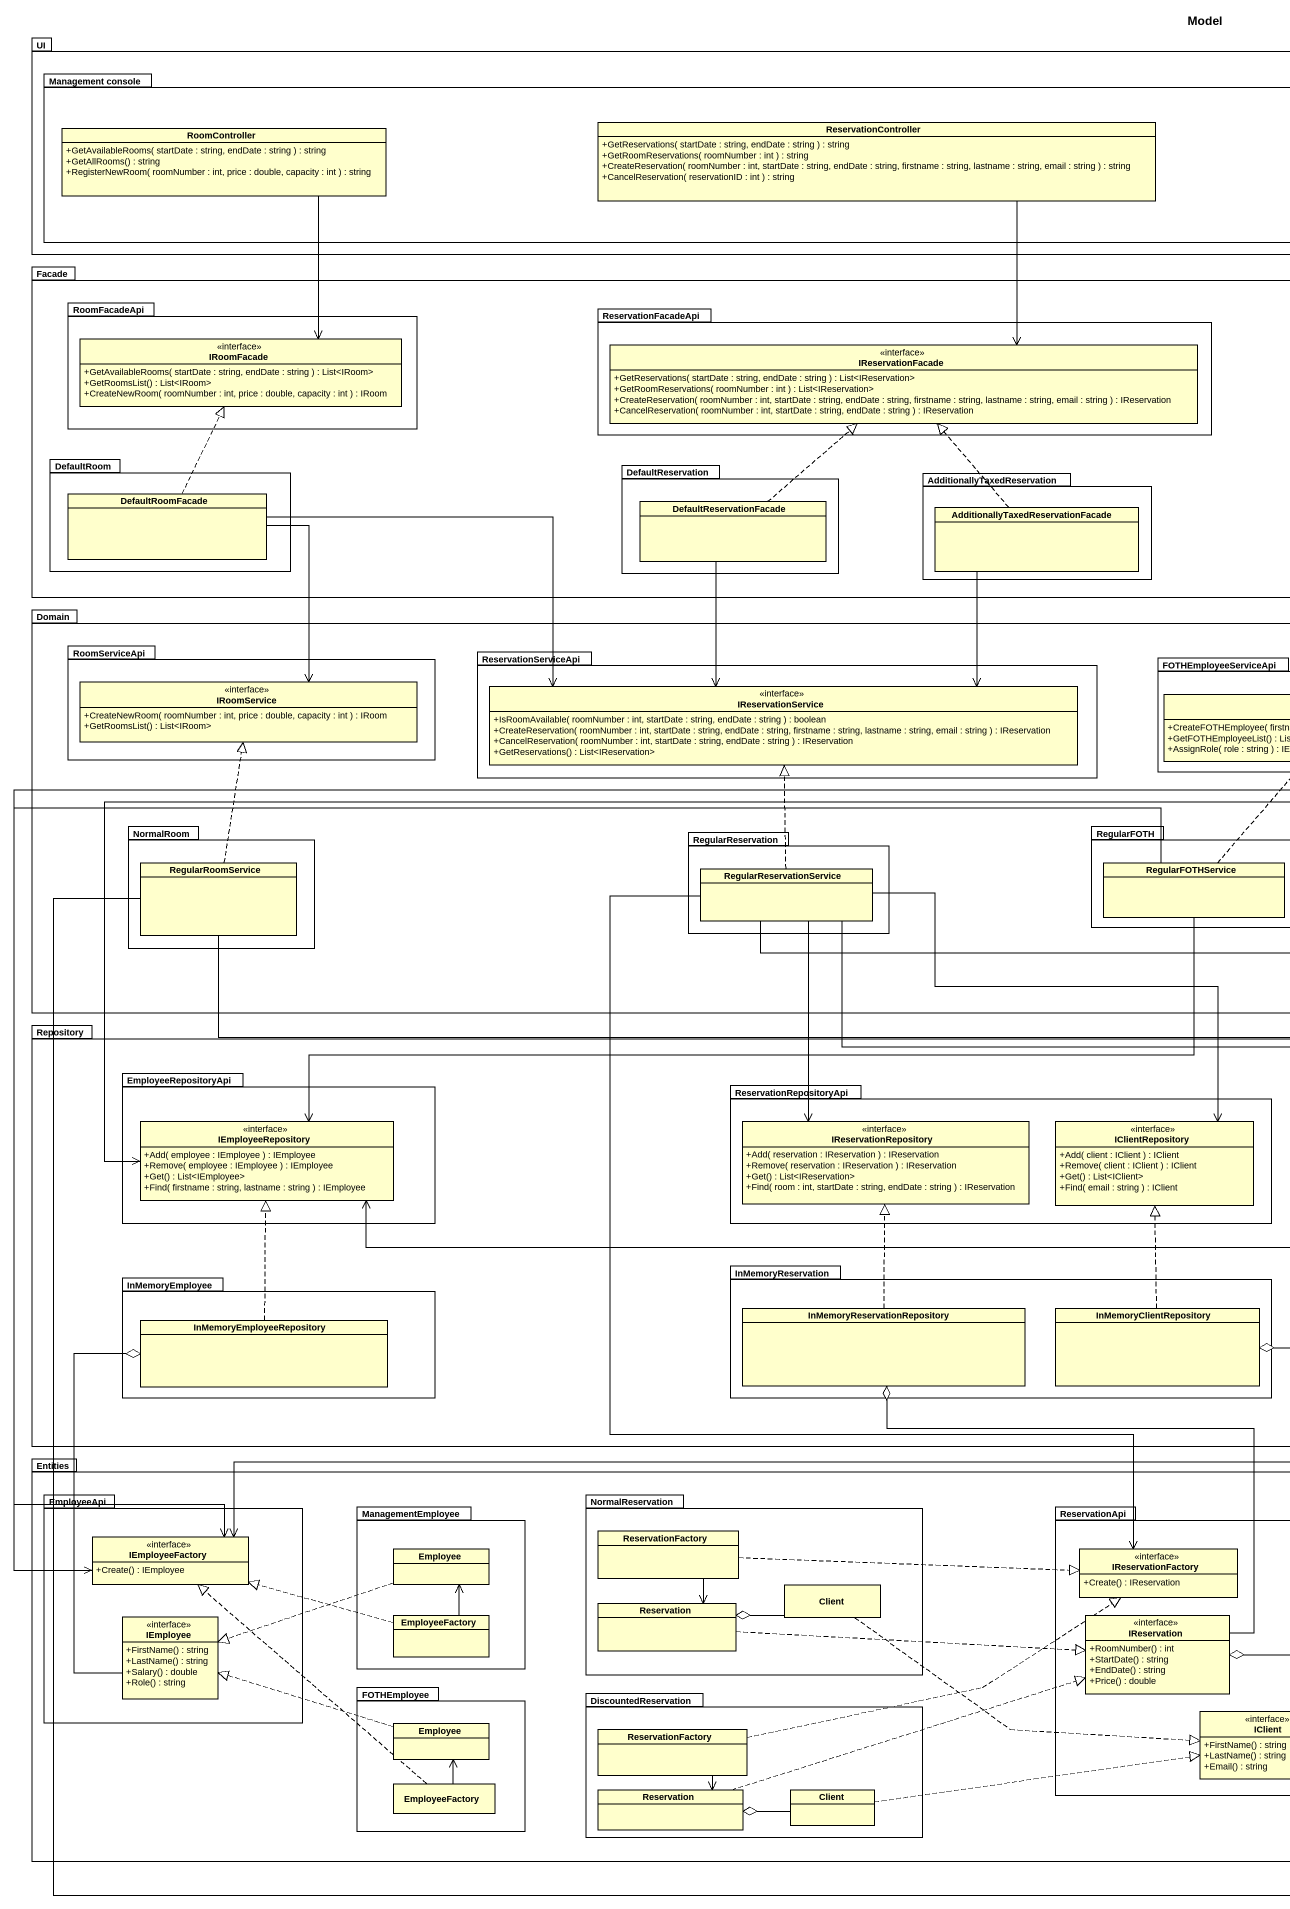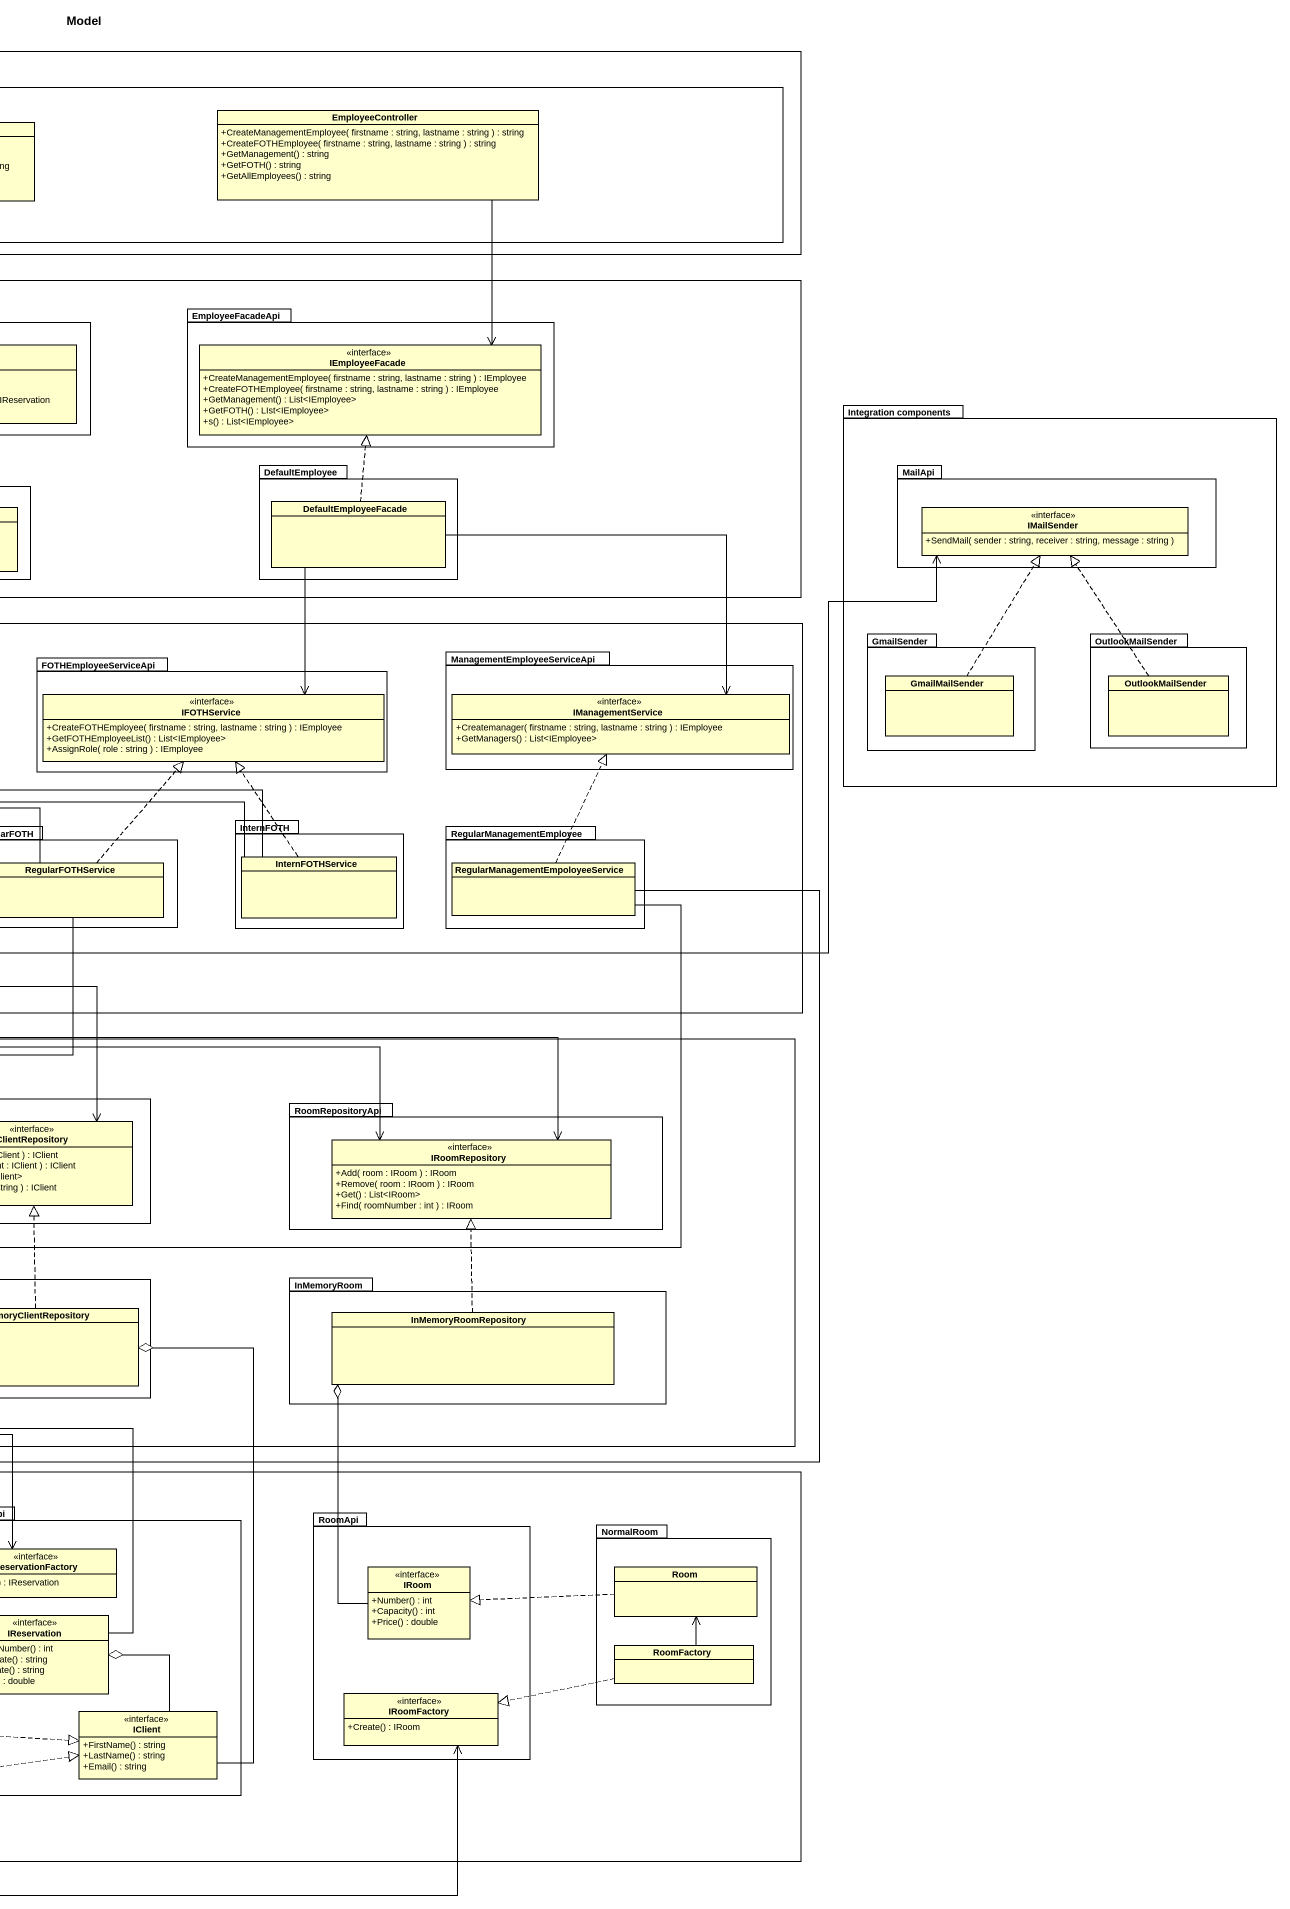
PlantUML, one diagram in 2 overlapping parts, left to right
@startuml
title Model
hide circle
hide empty members
skinparam classAttributeIconSize 0
package UI {
  package "Management console" as Management_console {
    class RoomController {
      +GetAvailableRooms( startDate : string, endDate : string ) : string
      +GetAllRooms() : string
      +RegisterNewRoom( roomNumber : int, price : double, capacity : int ) : string
    }
    class ReservationController {
      +GetReservations( startDate : string, endDate : string ) : string
      +GetRoomReservations( roomNumber : int ) : string
      +CreateReservation( roomNumber : int, startDate : string, endDate : string, firstname : string, lastname : string, email : string ) : string
      +CancelReservation( reservationID : int ) : string
    }
    class EmployeeController {
      +CreateManagementEmployee( firstname : string, lastname : string ) : string
      +CreateFOTHEmployee( firstname : string, lastname : string ) : string
      +GetManagement() : string
      +GetFOTH() : string
      +GetAllEmployees() : string
    }
  }
}
package Facade {
  package RoomFacadeApi {
    interface IRoomFacade {
      +GetAvailableRooms( startDate : string, endDate : string ) : List<IRoom>
      +GetRoomsList() : List<IRoom>
      +CreateNewRoom( roomNumber : int, price : double, capacity : int ) : IRoom
    }
  }
  package ReservationFacadeApi {
    interface IReservationFacade {
      +GetReservations( startDate : string, endDate : string ) : List<IReservation>
      +GetRoomReservations( roomNumber : int ) : List<IReservation>
      +CreateReservation( roomNumber : int, startDate : string, endDate : string, firstname : string, lastname : string, email : string ) : IReservation
      +CancelReservation( roomNumber : int, startDate : string, endDate : string ) : IReservation
    }
  }
  package EmployeeFacadeApi {
    interface IEmployeeFacade {
      +CreateManagementEmployee( firstname : string, lastname : string ) : IEmployee
      +CreateFOTHEmployee( firstname : string, lastname : string ) : IEmployee
      +GetManagement() : List<IEmployee>
      +GetFOTH() : LIst<IEmployee>
      +s() : List<IEmployee>
    }
  }
  package DefaultRoom {
    class DefaultRoomFacade
  }
  package DefaultReservation {
    class DefaultReservationFacade
  }
  package AdditionallyTaxedReservation {
    class "AdditionallyTaxedReservationFacade" as AdditionallyTaxedReservation_2
  }
  package DefaultEmployee {
    class DefaultEmployeeFacade
  }
}
package "Integration components" as Integration_components {
  package MailApi {
    interface IMailSender {
      +SendMail( sender : string, receiver : string, message : string )
    }
  }
  package GmailSender {
    class GmailMailSender
  }
  package OutlookMailSender {
    class "OutlookMailSender" as OutlookMailSender_2
  }
}
package Domain {
  package RoomServiceApi {
    interface IRoomService {
      +CreateNewRoom( roomNumber : int, price : double, capacity : int ) : IRoom
      +GetRoomsList() : List<IRoom>
    }
  }
  package ReservationServiceApi {
    interface IReservationService {
      +IsRoomAvailable( roomNumber : int, startDate : string, endDate : string ) : boolean
      +CreateReservation( roomNumber : int, startDate : string, endDate : string, firstname : string, lastname : string, email : string ) : IReservation
      +CancelReservation( roomNumber : int, startDate : string, endDate : string ) : IReservation
      +GetReservations() : List<IReservation>
    }
  }
  package FOTHEmployeeServiceApi {
    interface IFOTHService {
      +CreateFOTHEmployee( firstname : string, lastname : string ) : IEmployee
      +GetFOTHEmployeeList() : List<IEmployee>
      +AssignRole( role : string ) : IEmployee
    }
  }
  package ManagementEmployeeServiceApi {
    interface IManagementService {
      +Createmanager( firstname : string, lastname : string ) : IEmployee
      +GetManagers() : List<IEmployee>
    }
  }
  package NormalRoom {
    class RegularRoomService
  }
  package RegularReservation {
    class RegularReservationService
  }
  package RegularFOTH {
    class RegularFOTHService
  }
  package InternFOTH {
    class InternFOTHService
  }
  package RegularManagementEmployee {
    class "RegularManagementEmpoloyeeService" as RegularManagementEmpoloyeeSe
  }
}
package Repository {
  package EmployeeRepositoryApi {
    interface IEmployeeRepository {
      +Add( employee : IEmployee ) : IEmployee
      +Remove( employee : IEmployee ) : IEmployee
      +Get() : List<IEmployee>
      +Find( firstname : string, lastname : string ) : IEmployee
    }
  }
  package ReservationRepositoryApi {
    interface IReservationRepository {
      +Add( reservation : IReservation ) : IReservation
      +Remove( reservation : IReservation ) : IReservation
      +Get() : List<IReservation>
      +Find( room : int, startDate : string, endDate : string ) : IReservation
    }
    interface IClientRepository {
      +Add( client : IClient ) : IClient
      +Remove( client : IClient ) : IClient
      +Get() : List<IClient>
      +Find( email : string ) : IClient
    }
  }
  package RoomRepositoryApi {
    interface IRoomRepository {
      +Add( room : IRoom ) : IRoom
      +Remove( room : IRoom ) : IRoom
      +Get() : List<IRoom>
      +Find( roomNumber : int ) : IRoom
    }
  }
  package InMemoryEmployee {
    class InMemoryEmployeeRepository
  }
  package InMemoryReservation {
    class "InMemoryReservationRepository" as InMemoryReservationRepositor
    class InMemoryClientRepository
  }
  package InMemoryRoom {
    class InMemoryRoomRepository
  }
}
package Entities {
  package EmployeeApi {
    interface IEmployeeFactory {
      +Create() : IEmployee
    }
    interface IEmployee {
      +FirstName() : string
      +LastName() : string
      +Salary() : double
      +Role() : string
    }
  }
  package ManagementEmployee {
    class Employee
    class EmployeeFactory
  }
  package NormalReservation {
    class ReservationFactory
    class Reservation
    class Client
  }
  package ReservationApi {
    interface IReservationFactory {
      +Create() : IReservation
    }
    interface IReservation {
      +RoomNumber() : int
      +StartDate() : string
      +EndDate() : string
      +Price() : double
    }
    interface IClient {
      +FirstName() : string
      +LastName() : string
      +Email() : string
    }
  }
  package RoomApi {
    interface IRoom {
      +Number() : int
      +Capacity() : int
      +Price() : double
    }
    interface IRoomFactory {
      +Create() : IRoom
    }
  }
  package "NormalRoom" as NormalRoom_2 {
    class Room
    class RoomFactory
  }
  package FOTHEmployee {
    class "Employee" as Employee_2
    class "EmployeeFactory" as EmployeeFactory_2
  }
  package DiscountedReservation {
    class "ReservationFactory" as ReservationFactory_2
    class "Reservation" as Reservation_2
    class "Client" as Client_2
  }
}
RoomController --> IRoomFacade
ReservationController --> IReservationFacade
EmployeeController --> IEmployeeFacade
DefaultRoomFacade .up.|> IRoomFacade
DefaultRoomFacade --> IRoomService
DefaultRoomFacade -right-> IReservationService
DefaultReservationFacade .up.|> IReservationFacade
DefaultReservationFacade --> IReservationService
AdditionallyTaxedReservation_2 .up.|> IReservationFacade
AdditionallyTaxedReservation_2 --> IReservationService
DefaultEmployeeFacade .up.|> IEmployeeFacade
DefaultEmployeeFacade --> IFOTHService
DefaultEmployeeFacade --> IManagementService
GmailMailSender .up.|> IMailSender
OutlookMailSender_2 .up.|> IMailSender
RegularRoomService .up.|> IRoomService
RegularRoomService -right-> IRoomRepository
RegularRoomService --> IRoomFactory
RegularReservationService -right-> IMailSender
RegularReservationService .up.|> IReservationService
RegularReservationService --> IReservationRepository
RegularReservationService --> IClientRepository
RegularReservationService -right-> IRoomRepository
RegularReservationService --> IReservationFactory
RegularFOTHService .up.|> IFOTHService
RegularFOTHService -left-> IEmployeeRepository
RegularFOTHService --> IEmployeeFactory
InternFOTHService .up.|> IFOTHService
InternFOTHService -left-> IEmployeeRepository
InternFOTHService -left-> IEmployeeFactory
RegularManagementEmpoloyeeSe .up.|> IManagementService
RegularManagementEmpoloyeeSe -left-> IEmployeeRepository
RegularManagementEmpoloyeeSe -left-> IEmployeeFactory
InMemoryEmployeeRepository .up.|> IEmployeeRepository
InMemoryEmployeeRepository o-- IEmployee
InMemoryReservationRepositor .up.|> IReservationRepository
InMemoryReservationRepositor o-- IReservation
InMemoryClientRepository .up.|> IClientRepository
InMemoryClientRepository o-- IClient
InMemoryRoomRepository .up.|> IRoomRepository
InMemoryRoomRepository o-- IRoom
Employee .left.|> IEmployee
ReservationFactory .right.|> IReservationFactory
ReservationFactory --> Reservation
Room .left.|> IRoom
Reservation o-right- Client
Reservation .right.|> IReservation
Client .right.|> IClient
EmployeeFactory .left.|> IEmployeeFactory
EmployeeFactory -up-> Employee
IReservation o-- IClient
RoomFactory -up-> Room
RoomFactory .left.|> IRoomFactory
Employee_2 .left.|> IEmployee
ReservationFactory_2 .right.|> IReservationFactory
ReservationFactory_2 --> Reservation_2
EmployeeFactory_2 .up.|> IEmployeeFactory
EmployeeFactory_2 -up-> Employee_2
Reservation_2 .right.|> IReservation
Reservation_2 o-right- Client_2
Client_2 .right.|> IClient
@enduml
